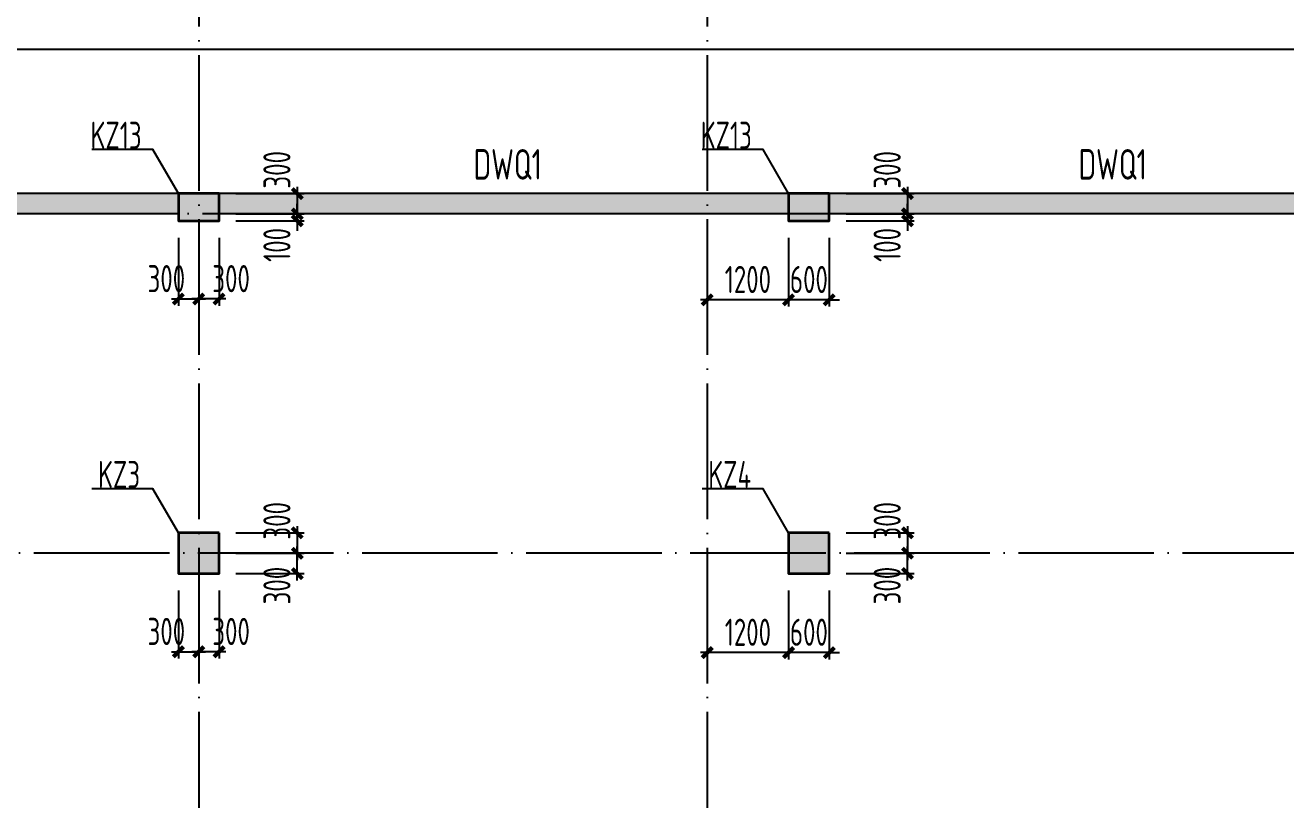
# Model space of a CAD drawing. Extents: x -502255 to 1362592, y -400300 to 332622.
# Drawn here: x 298399 to 316991, y -89764 to -78348 of the extents above; entities that cross this region are included whole.
import ezdxf
from ezdxf.enums import TextEntityAlignment as Align

# ---------------------------------------------------------------- set-up
doc = ezdxf.new("R2010")
doc.units = 0
doc.header["$LTSCALE"] = 1000
doc.header["$MEASUREMENT"] = 0
doc.linetypes.add('DOTE', pattern=[2.42, 2, -0.2, 0.02, -0.2])
for name, color, linetype in [('DIM', 3, 'Continuous'), ('HATCH', 253, 'Continuous'), ('RF-QT', 30, 'Continuous'), ('S-DOTE', 8, 'DOTE'), ('TEXT', 53, 'Continuous'), ('柱编号', 7, 'Continuous')]:
    doc.layers.add(name, color=color, linetype=linetype)
doc.layers.add('不打印', color=59, linetype='Continuous', plot=False)
doc.layers.add('砼柱', color=2, linetype='Continuous', lineweight=35)
doc.styles.get("Standard").update_dxf_attribs({"font": 'tssdeng2.shx', "width": 0.7, "bigfont": '@@hztxt.shx'})
doc.styles.add('TSSD_Dimension', font='tssdeng.shx', dxfattribs={"width": 0.7, "bigfont": 'Tssdchn.shx'})
doc.styles.add('TSSD_Rein', font='tssdeng2.shx', dxfattribs={"width": 0.7, "bigfont": 'hztxt.shx'})
doc.dimstyles.new('TSSD_100_100', dxfattribs={"dimtxt": 300, "dimasz": 100, "dimexe": 100, "dimexo": 250, "dimgap": 100, "dimtad": 1, "dimdec": 0, "dimzin": 0, "dimdsep": 46, "dimtxsty": 'TSSD_Dimension', "dimblk": 'ARCHTICK', "dimblk1": 'ARCHTICK', "dimblk2": 'ARCHTICK', "dimcen": 0, "dimdle": 100, "dimclrt": 7, "dimadec": 0, "dimazin": 0, "dimtfac": 1, "dimtdec": 0, "dimtix": 1, "dimtmove": 2, "dimatfit": 3, "dimfxl": 1, "dimtolj": 1, "dimtzin": 0, "dimarcsym": 0})

# ---------------------------------------------------------------- blocks, each defined once
blk = doc.blocks.new('墙体')
at = {"layer": 'HATCH'}
for points in [[(410386, 294701), (401986, 294701), (401986, 294401), (410386, 294401)], [(419386, 294701), (410986, 294701), (410986, 294401), (419386, 294401)], [(428386, 294701), (419986, 294701), (419986, 294401), (428386, 294401)]]:
    blk.add_hatch(color=256, dxfattribs=at).paths.add_polyline_path(points)
at = {"layer": 'RF-QT'}
for p, q in [((410386, 294701), (401986, 294701)), ((419386, 294701), (410986, 294701)), ((428386, 294701), (419986, 294701)), ((410386, 294401), (401986, 294401)), ((419386, 294401), (410986, 294401)), ((428386, 294401), (419986, 294401))]:
    blk.add_line(p, q, dxfattribs=at)
blk = doc.blocks.new('dsadasd')
at = {"layer": 'S-DOTE', "color": 8, "linetype": 'DOTE'}
for p, q in [((1087554.9, 259031.5), (1087554.9, 84926.2)), ((1095054.9, 259031.5), (1095054.9, 84926.2)), ((1154948.4, 251850.4), (991625.7, 251850.4)), ((1154883.8, 246850.4), (991147.7, 246850.4))]:
    blk.add_line(p, q, dxfattribs=at)
blk = doc.blocks.new('柱子')
at = {"layer": 'HATCH'}
h = blk.add_hatch(color=256, dxfattribs=at)
h.paths.add_polyline_path([(-262416, 41136), (-262862, 41538), (-263263, 41092), (-262817, 40690)])
h.paths.add_polyline_path([(-238920, 61533), (-239120, 61879), (-239639, 61578), (-239439, 61232)])
h.paths.add_polyline_path([(-243433, 68363), (-244033, 68363), (-244033, 67763), (-243433, 67763)])
h.paths.add_polyline_path([(-321933, 49592), (-322533, 49592), (-322533, 48992), (-321933, 48992)])
h.paths.add_polyline_path([(-285933, 73117), (-286533, 73117), (-286533, 72517), (-285933, 72517)])
h.paths.add_polyline_path([(-294933, 73117), (-295533, 73117), (-295533, 72517), (-294933, 72517)])
h.paths.add_polyline_path([(-333208, 67742), (-333808, 67742), (-333808, 67142), (-333208, 67142)])
h.paths.add_polyline_path([(-333208, 58592), (-333808, 58592), (-333808, 57992), (-333208, 57992)])
h.paths.add_polyline_path([(-333408, 49592), (-333808, 49592), (-333808, 48992), (-333408, 48992)])
h.paths.add_polyline_path([(-333408, 40592), (-333808, 40592), (-333808, 39992), (-333408, 39992)])
h.paths.add_polyline_path([(-333408, 31592), (-333808, 31592), (-333808, 30992), (-333408, 30992)])
h.paths.add_polyline_path([(-333408, 22592), (-333808, 22592), (-333808, 21992), (-333408, 21992)])
h.paths.add_polyline_path([(-295895, 4403), (-296341, 4804), (-296742, 4358), (-296296, 3957)])
h.paths.add_polyline_path([(-301646, 9582), (-302092, 9983), (-302494, 9537), (-302048, 9136)])
h.paths.add_polyline_path([(-288421, 5680), (-288718, 5947), (-289119, 5501), (-288822, 5234)])
h.paths.add_polyline_path([(-232033, 80342), (-232033, 79742), (-231633, 79742), (-231633, 80342)])
h.paths.add_polyline_path([(-232033, 89342), (-232033, 88742), (-231633, 88742), (-231633, 89342)])
h.paths.add_polyline_path([(-232033, 98342), (-232033, 97742), (-231633, 97742), (-231633, 98342)])
h.paths.add_polyline_path([(-232033, 107342), (-232033, 106742), (-231633, 106742), (-231633, 107342)])
h.paths.add_polyline_path([(-232033, 125342), (-232033, 124742), (-231633, 124742), (-231633, 125342)])
h.paths.add_polyline_path([(-232033, 138042), (-232033, 137442), (-231633, 137442), (-231633, 138042)])
h.paths.add_polyline_path([(-236533, 143042), (-237133, 143042), (-237133, 142642), (-236533, 142642)])
h.paths.add_polyline_path([(-243433, 143042), (-244033, 143042), (-244033, 142642), (-243433, 142642)])
h.paths.add_polyline_path([(-303933, 143042), (-304533, 143042), (-304533, 142642), (-303933, 142642)])
h.paths.add_polyline_path([(-294933, 143042), (-295533, 143042), (-295533, 142642), (-294933, 142642)])
h.paths.add_polyline_path([(-285933, 143042), (-286533, 143042), (-286533, 142642), (-285933, 142642)])
h.paths.add_polyline_path([(-279433, 143042), (-280033, 143042), (-280033, 142642), (-279433, 142642)])
h.paths.add_polyline_path([(-270433, 143042), (-271033, 143042), (-271033, 142642), (-270433, 142642)])
h.paths.add_polyline_path([(-261433, 143042), (-262033, 143042), (-262033, 142642), (-261433, 142642)])
h.paths.add_polyline_path([(-252433, 143042), (-253033, 143042), (-253033, 142642), (-252433, 142642)])
h.paths.add_polyline_path([(-253633, 59642), (-254233, 59642), (-254233, 59042), (-253633, 59042)])
h.paths.add_polyline_path([(-230470, 77078), (-231131, 76628), (-230793, 76132), (-230132, 76583)])
h.paths.add_polyline_path([(-226246, 70881), (-226907, 70430), (-226569, 69935), (-225908, 70385)])
h.paths.add_polyline_path([(-233270, 66094), (-233931, 65643), (-233593, 65147), (-232932, 65598)])
h.paths.add_polyline_path([(-237239, 71739), (-237577, 72235), (-238072, 71897), (-237734, 71401)])
h.paths.add_polyline_path([(-248854, 50396), (-249227, 50865), (-249697, 50491), (-249323, 50022)])
h.paths.add_polyline_path([(-329383, 112592), (-329983, 112592), (-329983, 111992), (-329383, 111992)])
h.paths.add_polyline_path([(-329383, 121592), (-329983, 121592), (-329983, 120992), (-329383, 120992)])
h.paths.add_polyline_path([(-270333, 50442), (-271133, 50442), (-271133, 49642), (-270333, 49642)])
h.paths.add_polyline_path([(-243433, 59342), (-244033, 59342), (-244033, 58742), (-243433, 58742)])
h.paths.add_polyline_path([(-329383, 67592), (-329983, 67592), (-329983, 66992), (-329383, 66992)])
h.paths.add_polyline_path([(-248833, 59342), (-249433, 59342), (-249433, 58742), (-248833, 58742)])
h.paths.add_polyline_path([(-248833, 68042), (-249433, 68042), (-249433, 67442), (-248833, 67442)])
h.paths.add_polyline_path([(-312883, -4358), (-313583, -4358), (-313583, -5058), (-312883, -5058)])
h.paths.add_polyline_path([(-297883, 14392), (-298583, 14392), (-298583, 13692), (-297883, 13692)])
h.paths.add_polyline_path([(-303883, 7392), (-304583, 7392), (-304583, 6692), (-303883, 6692)])
h.paths.add_polyline_path([(-253933, 68342), (-254533, 68342), (-254533, 67742), (-253933, 67742)])
h.paths.add_polyline_path([(-280122, 21621), (-279720, 22067), (-280166, 22469), (-280568, 22023)])
h.paths.add_polyline_path([(-285672, 15383), (-286192, 15851), (-286661, 15331), (-286140, 14862)])
h.paths.add_polyline_path([(-298188, 1556), (-297787, 2002), (-298233, 2404), (-298634, 1958)])
h.paths.add_polyline_path([(-310233, -11820), (-309831, -11374), (-310277, -10973), (-310679, -11419)])
h.paths.add_polyline_path([(-304259, -4214), (-304727, -4734), (-304207, -5203), (-303738, -4682)])
h.paths.add_polyline_path([(-291694, 8694), (-292214, 9163), (-292683, 8642), (-292163, 8174)])
h.paths.add_polyline_path([(-285883, 23392), (-286583, 23392), (-286583, 22692), (-285883, 22692)])
h.paths.add_polyline_path([(-294808, 23467), (-295658, 23467), (-295658, 22617), (-294808, 22617)])
h.paths.add_polyline_path([(-275773, 26452), (-275371, 26898), (-275817, 27299), (-276218, 26853)])
h.paths.add_polyline_path([(-279433, 32342), (-280033, 32342), (-280033, 31742), (-279433, 31742)])
h.paths.add_polyline_path([(-285883, 32392), (-286583, 32392), (-286583, 31692), (-285883, 31692)])
h.paths.add_polyline_path([(-294883, 32392), (-295583, 32392), (-295583, 31692), (-294883, 31692)])
h.paths.add_polyline_path([(-270433, 41342), (-271033, 41342), (-271033, 40742), (-270433, 40742)])
h.paths.add_polyline_path([(-279433, 41342), (-280033, 41342), (-280033, 40742), (-279433, 40742)])
h.paths.add_polyline_path([(-243433, 71342), (-244033, 71342), (-244033, 70742), (-243433, 70742)])
h.paths.add_polyline_path([(-282758, 59517), (-283708, 59517), (-283708, 58567), (-282758, 58567)])
h.paths.add_polyline_path([(-352783, -4408), (-353383, -4408), (-353383, -5008), (-352783, -5008)])
h.paths.add_polyline_path([(-352783, 58592), (-353383, 58592), (-353383, 57992), (-352783, 57992)])
h.paths.add_polyline_path([(-279308, 129117), (-280158, 129117), (-280158, 128267), (-279308, 128267)])
h.paths.add_polyline_path([(-232683, 129292), (-233783, 129292), (-233783, 128192), (-232683, 128192)])
h.paths.add_polyline_path([(-243183, 129167), (-244283, 129167), (-244283, 128317), (-243183, 128317)])
h.paths.add_polyline_path([(-252308, 129167), (-253158, 129167), (-253158, 128317), (-252308, 128317)])
h.paths.add_polyline_path([(-261308, 129167), (-262158, 129167), (-262158, 128317), (-261308, 128317)])
h.paths.add_polyline_path([(-270308, 129167), (-271158, 129167), (-271158, 128317), (-270308, 128317)])
h.paths.add_polyline_path([(-270258, 77517), (-271208, 77517), (-271208, 76567), (-270258, 76567)])
h.paths.add_polyline_path([(-285933, 59342), (-286533, 59342), (-286533, 58742), (-285933, 58742)])
h.paths.add_polyline_path([(-294758, 59517), (-295708, 59517), (-295708, 58567), (-294758, 58567)])
h.paths.add_polyline_path([(-321758, 59517), (-322708, 59517), (-322708, 58567), (-321758, 58567)])
h.paths.add_polyline_path([(-312758, 59517), (-313708, 59517), (-313708, 58567), (-312758, 58567)])
h.paths.add_polyline_path([(-303758, 59517), (-304708, 59517), (-304708, 58567), (-303758, 58567)])
h.paths.add_polyline_path([(-352658, -13283), (-353508, -13283), (-353508, -14133), (-352658, -14133)])
h.paths.add_polyline_path([(-352658, 4717), (-353508, 4717), (-353508, 3867), (-352658, 3867)])
h.paths.add_polyline_path([(-352658, 13717), (-353508, 13717), (-353508, 12867), (-352658, 12867)])
h.paths.add_polyline_path([(-352658, 22717), (-353508, 22717), (-353508, 21867), (-352658, 21867)])
h.paths.add_polyline_path([(-352658, 31717), (-353508, 31717), (-353508, 30867), (-352658, 30867)])
h.paths.add_polyline_path([(-352658, 40717), (-353508, 40717), (-353508, 39867), (-352658, 39867)])
h.paths.add_polyline_path([(-352658, 49717), (-353508, 49717), (-353508, 48867), (-352658, 48867)])
h.paths.add_polyline_path([(-352608, 67767), (-353558, 67767), (-353558, 66817), (-352608, 66817)])
h.paths.add_polyline_path([(-279258, 68517), (-280208, 68517), (-280208, 67567), (-279258, 67567)])
h.paths.add_polyline_path([(-285758, 68517), (-286708, 68517), (-286708, 67567), (-285758, 67567)])
h.paths.add_polyline_path([(-294758, 68517), (-295708, 68517), (-295708, 67567), (-294758, 67567)])
h.paths.add_polyline_path([(-303758, 71517), (-304708, 71517), (-304708, 70567), (-303758, 70567)])
h.paths.add_polyline_path([(-312758, 71517), (-313708, 71517), (-313708, 70567), (-312758, 70567)])
h.paths.add_polyline_path([(-321758, 71517), (-322708, 71517), (-322708, 70567), (-321758, 70567)])
h.paths.add_polyline_path([(-352658, 76717), (-353508, 76717), (-353508, 75867), (-352658, 75867)])
h.paths.add_polyline_path([(-279308, 80467), (-280158, 80467), (-280158, 79617), (-279308, 79617)])
h.paths.add_polyline_path([(-285758, 80517), (-286708, 80517), (-286708, 79567), (-285758, 79567)])
h.paths.add_polyline_path([(-294758, 80517), (-295708, 80517), (-295708, 79567), (-294758, 79567)])
h.paths.add_polyline_path([(-303758, 80517), (-304708, 80517), (-304708, 79567), (-303758, 79567)])
h.paths.add_polyline_path([(-312758, 80517), (-313708, 80517), (-313708, 79567), (-312758, 79567)])
h.paths.add_polyline_path([(-321758, 80517), (-322708, 80517), (-322708, 79567), (-321758, 79567)])
h.paths.add_polyline_path([(-352658, 85717), (-353508, 85717), (-353508, 84867), (-352658, 84867)])
h.paths.add_polyline_path([(-261308, 86467), (-262158, 86467), (-262158, 85617), (-261308, 85617)])
h.paths.add_polyline_path([(-270308, 86467), (-271158, 86467), (-271158, 85617), (-270308, 85617)])
h.paths.add_polyline_path([(-279308, 89467), (-280158, 89467), (-280158, 88617), (-279308, 88617)])
h.paths.add_polyline_path([(-285808, 89467), (-286658, 89467), (-286658, 88617), (-285808, 88617)])
h.paths.add_polyline_path([(-294808, 89467), (-295658, 89467), (-295658, 88617), (-294808, 88617)])
h.paths.add_polyline_path([(-303808, 89467), (-304658, 89467), (-304658, 88617), (-303808, 88617)])
h.paths.add_polyline_path([(-312758, 89517), (-313708, 89517), (-313708, 88567), (-312758, 88567)])
h.paths.add_polyline_path([(-321758, 89517), (-322708, 89517), (-322708, 88567), (-321758, 88567)])
h.paths.add_polyline_path([(-253583, 92092), (-254483, 92092), (-254483, 91192), (-253583, 91192)])
h.paths.add_polyline_path([(-352658, 94717), (-353508, 94717), (-353508, 93867), (-352658, 93867)])
h.paths.add_polyline_path([(-261308, 98467), (-262158, 98467), (-262158, 97617), (-261308, 97617)])
h.paths.add_polyline_path([(-270308, 98467), (-271158, 98467), (-271158, 97617), (-270308, 97617)])
h.paths.add_polyline_path([(-279308, 98467), (-280158, 98467), (-280158, 97617), (-279308, 97617)])
h.paths.add_polyline_path([(-285808, 98467), (-286658, 98467), (-286658, 97617), (-285808, 97617)])
h.paths.add_polyline_path([(-303808, 98467), (-304658, 98467), (-304658, 97617), (-303808, 97617)])
h.paths.add_polyline_path([(-312758, 98517), (-313708, 98517), (-313708, 97567), (-312758, 97567)])
h.paths.add_polyline_path([(-321758, 98517), (-322708, 98517), (-322708, 97567), (-321758, 97567)])
h.paths.add_polyline_path([(-352658, 103717), (-353508, 103717), (-353508, 102867), (-352658, 102867)])
h.paths.add_polyline_path([(-243183, 107592), (-244283, 107592), (-244283, 106492), (-243183, 106492)])
h.paths.add_polyline_path([(-252308, 107467), (-253158, 107467), (-253158, 106617), (-252308, 106617)])
h.paths.add_polyline_path([(-261308, 107467), (-262158, 107467), (-262158, 106617), (-261308, 106617)])
h.paths.add_polyline_path([(-270308, 107467), (-271158, 107467), (-271158, 106617), (-270308, 106617)])
h.paths.add_polyline_path([(-279308, 107467), (-280158, 107467), (-280158, 106617), (-279308, 106617)])
h.paths.add_polyline_path([(-285808, 107467), (-286658, 107467), (-286658, 106617), (-285808, 106617)])
h.paths.add_polyline_path([(-294808, 107467), (-295658, 107467), (-295658, 106617), (-294808, 106617)])
h.paths.add_polyline_path([(-303808, 107467), (-304658, 107467), (-304658, 106617), (-303808, 106617)])
h.paths.add_polyline_path([(-312808, 107467), (-313658, 107467), (-313658, 106617), (-312808, 106617)])
h.paths.add_polyline_path([(-321683, 107467), (-322783, 107467), (-322783, 106617), (-321683, 106617)])
h.paths.add_polyline_path([(-352658, 112717), (-353508, 112717), (-353508, 111867), (-352658, 111867)])
h.paths.add_polyline_path([(-232683, 116592), (-233783, 116592), (-233783, 115492), (-232683, 115492)])
h.paths.add_polyline_path([(-243208, 116567), (-244258, 116567), (-244258, 115517), (-243208, 115517)])
h.paths.add_polyline_path([(-279308, 116467), (-280158, 116467), (-280158, 115617), (-279308, 115617)])
h.paths.add_polyline_path([(-285808, 116467), (-286658, 116467), (-286658, 115617), (-285808, 115617)])
h.paths.add_polyline_path([(-294808, 116467), (-295658, 116467), (-295658, 115617), (-294808, 115617)])
h.paths.add_polyline_path([(-303808, 116467), (-304658, 116467), (-304658, 115617), (-303808, 115617)])
h.paths.add_polyline_path([(-312808, 116467), (-313658, 116467), (-313658, 115617), (-312808, 115617)])
h.paths.add_polyline_path([(-321758, 116517), (-322708, 116517), (-322708, 115567), (-321758, 115567)])
h.paths.add_polyline_path([(-352658, 121717), (-353508, 121717), (-353508, 120867), (-352658, 120867)])
h.paths.add_polyline_path([(-279308, 125467), (-280158, 125467), (-280158, 124617), (-279308, 124617)])
h.paths.add_polyline_path([(-285808, 125467), (-286658, 125467), (-286658, 124617), (-285808, 124617)])
h.paths.add_polyline_path([(-295658, 125592), (-295658, 124492), (-294808, 124492), (-294808, 125592)])
h.paths.add_polyline_path([(-303808, 125467), (-304658, 125467), (-304658, 124617), (-303808, 124617)])
h.paths.add_polyline_path([(-312808, 125467), (-313658, 125467), (-313658, 124617), (-312808, 124617)])
h.paths.add_polyline_path([(-321783, 125492), (-322683, 125492), (-322683, 124592), (-321783, 124592)])
h.paths.add_polyline_path([(-352558, 130817), (-353608, 130817), (-353608, 129767), (-352558, 129767)])
h.paths.add_polyline_path([(-329383, -13408), (-329983, -13408), (-329983, -14008), (-329383, -14008)])
h.paths.add_polyline_path([(-337183, -13408), (-337783, -13408), (-337783, -14008), (-337183, -14008)])
h.paths.add_polyline_path([(-344983, -13408), (-345583, -13408), (-345583, -14008), (-344983, -14008)])
h.paths.add_polyline_path([(-321933, -13408), (-322533, -13408), (-322533, -14008), (-321933, -14008)])
h.paths.add_polyline_path([(-329383, -4408), (-329983, -4408), (-329983, -5008), (-329383, -5008)])
h.paths.add_polyline_path([(-337183, -4408), (-337783, -4408), (-337783, -5008), (-337183, -5008)])
h.paths.add_polyline_path([(-344983, -4408), (-345583, -4408), (-345583, -5008), (-344983, -5008)])
h.paths.add_polyline_path([(-321883, -4358), (-322583, -4358), (-322583, -5058), (-321883, -5058)])
h.paths.add_polyline_path([(-329383, 4592), (-329983, 4592), (-329983, 3992), (-329383, 3992)])
h.paths.add_polyline_path([(-337183, 4592), (-337783, 4592), (-337783, 3992), (-337183, 3992)])
h.paths.add_polyline_path([(-344983, 4592), (-345583, 4592), (-345583, 3992), (-344983, 3992)])
h.paths.add_polyline_path([(-312883, 5392), (-313583, 5392), (-313583, 4692), (-312883, 4692)])
h.paths.add_polyline_path([(-321933, 5342), (-322533, 5342), (-322533, 4742), (-321933, 4742)])
h.paths.add_polyline_path([(-329383, 14342), (-329983, 14342), (-329983, 13742), (-329383, 13742)])
h.paths.add_polyline_path([(-337183, 13592), (-337783, 13592), (-337783, 12992), (-337183, 12992)])
h.paths.add_polyline_path([(-344983, 13592), (-345583, 13592), (-345583, 12992), (-344983, 12992)])
h.paths.add_polyline_path([(-303933, 14342), (-304533, 14342), (-304533, 13742), (-303933, 13742)])
h.paths.add_polyline_path([(-312933, 14342), (-313533, 14342), (-313533, 13742), (-312933, 13742)])
h.paths.add_polyline_path([(-321933, 14342), (-322533, 14342), (-322533, 13742), (-321933, 13742)])
h.paths.add_polyline_path([(-329383, 22592), (-329983, 22592), (-329983, 21992), (-329383, 21992)])
h.paths.add_polyline_path([(-337183, 22592), (-337783, 22592), (-337783, 21992), (-337183, 21992)])
h.paths.add_polyline_path([(-344983, 22592), (-345583, 22592), (-345583, 21992), (-344983, 21992)])
h.paths.add_polyline_path([(-303883, 23392), (-304583, 23392), (-304583, 22692), (-303883, 22692)])
h.paths.add_polyline_path([(-312883, 23392), (-313583, 23392), (-313583, 22692), (-312883, 22692)])
h.paths.add_polyline_path([(-321883, 23392), (-322583, 23392), (-322583, 22692), (-321883, 22692)])
h.paths.add_polyline_path([(-329383, 31592), (-329983, 31592), (-329983, 30992), (-329383, 30992)])
h.paths.add_polyline_path([(-337183, 31592), (-337783, 31592), (-337783, 30992), (-337183, 30992)])
h.paths.add_polyline_path([(-344983, 31592), (-345583, 31592), (-345583, 30992), (-344983, 30992)])
h.paths.add_polyline_path([(-303883, 32392), (-304583, 32392), (-304583, 31692), (-303883, 31692)])
h.paths.add_polyline_path([(-312883, 32392), (-313583, 32392), (-313583, 31692), (-312883, 31692)])
h.paths.add_polyline_path([(-321883, 32392), (-322583, 32392), (-322583, 31692), (-321883, 31692)])
h.paths.add_polyline_path([(-329383, 40592), (-329983, 40592), (-329983, 39992), (-329383, 39992)])
h.paths.add_polyline_path([(-337183, 40592), (-337783, 40592), (-337783, 39992), (-337183, 39992)])
h.paths.add_polyline_path([(-344983, 40592), (-345583, 40592), (-345583, 39992), (-344983, 39992)])
h.paths.add_polyline_path([(-285933, 41342), (-286533, 41342), (-286533, 40742), (-285933, 40742)])
h.paths.add_polyline_path([(-294933, 41342), (-295533, 41342), (-295533, 40742), (-294933, 40742)])
h.paths.add_polyline_path([(-303933, 41342), (-304533, 41342), (-304533, 40742), (-303933, 40742)])
h.paths.add_polyline_path([(-312933, 41342), (-313533, 41342), (-313533, 40742), (-312933, 40742)])
h.paths.add_polyline_path([(-321933, 41342), (-322533, 41342), (-322533, 40742), (-321933, 40742)])
h.paths.add_polyline_path([(-329383, 49592), (-329983, 49592), (-329983, 48992), (-329383, 48992)])
h.paths.add_polyline_path([(-337183, 49592), (-337783, 49592), (-337783, 48992), (-337183, 48992)])
h.paths.add_polyline_path([(-344983, 49592), (-345583, 49592), (-345583, 48992), (-344983, 48992)])
h.paths.add_polyline_path([(-261333, 50442), (-262133, 50442), (-262133, 49642), (-261333, 49642)])
h.paths.add_polyline_path([(-279333, 50442), (-280133, 50442), (-280133, 49642), (-279333, 49642)])
h.paths.add_polyline_path([(-285933, 50342), (-286533, 50342), (-286533, 49742), (-285933, 49742)])
h.paths.add_polyline_path([(-294883, 50392), (-295583, 50392), (-295583, 49692), (-294883, 49692)])
h.paths.add_polyline_path([(-303883, 50392), (-304583, 50392), (-304583, 49692), (-303883, 49692)])
h.paths.add_polyline_path([(-312883, 50392), (-313583, 50392), (-313583, 49692), (-312883, 49692)])
h.paths.add_polyline_path([(-321883, 50392), (-322583, 50392), (-322583, 49692), (-321883, 49692)])
h.paths.add_polyline_path([(-329383, 58592), (-329983, 58592), (-329983, 57992), (-329383, 57992)])
h.paths.add_polyline_path([(-337183, 58592), (-337783, 58592), (-337783, 57992), (-337183, 57992)])
h.paths.add_polyline_path([(-344983, 58592), (-345583, 58592), (-345583, 57992), (-344983, 57992)])
h.paths.add_polyline_path([(-261333, 59442), (-262133, 59442), (-262133, 58642), (-261333, 58642)])
h.paths.add_polyline_path([(-270233, 59442), (-271133, 59442), (-271133, 58542), (-270233, 58542)])
h.paths.add_polyline_path([(-279333, 59442), (-280133, 59442), (-280133, 58642), (-279333, 58642)])
h.paths.add_polyline_path([(-337183, 67592), (-337783, 67592), (-337783, 66992), (-337183, 66992)])
h.paths.add_polyline_path([(-344983, 67592), (-345583, 67592), (-345583, 66992), (-344983, 66992)])
h.paths.add_polyline_path([(-261333, 68442), (-262133, 68442), (-262133, 67642), (-261333, 67642)])
h.paths.add_polyline_path([(-270333, 68442), (-271133, 68442), (-271133, 67642), (-270333, 67642)])
h.paths.add_polyline_path([(-261433, 71342), (-262033, 71342), (-262033, 70742), (-261433, 70742)])
h.paths.add_polyline_path([(-270433, 71342), (-271033, 71342), (-271033, 70742), (-270433, 70742)])
h.paths.add_polyline_path([(-279433, 71342), (-280033, 71342), (-280033, 70742), (-279433, 70742)])
h.paths.add_polyline_path([(-285933, 71342), (-286533, 71342), (-286533, 70742), (-285933, 70742)])
h.paths.add_polyline_path([(-332683, 80342), (-333283, 80342), (-333283, 79742), (-332683, 79742)])
h.paths.add_polyline_path([(-337183, 76592), (-337783, 76592), (-337783, 75992), (-337183, 75992)])
h.paths.add_polyline_path([(-344983, 76592), (-345583, 76592), (-345583, 75992), (-344983, 75992)])
h.paths.add_polyline_path([(-236533, 80342), (-237133, 80342), (-237133, 79742), (-236533, 79742)])
h.paths.add_polyline_path([(-243333, 80342), (-244033, 80342), (-244033, 79642), (-243333, 79642)])
h.paths.add_polyline_path([(-254233, 80342), (-254933, 80342), (-254933, 79642), (-254233, 79642)])
h.paths.add_polyline_path([(-261433, 80342), (-262033, 80342), (-262033, 79742), (-261433, 79742)])
h.paths.add_polyline_path([(-270433, 80342), (-271033, 80342), (-271033, 79742), (-270433, 79742)])
h.paths.add_polyline_path([(-332683, 89342), (-333283, 89342), (-333283, 88742), (-332683, 88742)])
h.paths.add_polyline_path([(-337183, 85592), (-337783, 85592), (-337783, 84992), (-337183, 84992)])
h.paths.add_polyline_path([(-344983, 85592), (-345583, 85592), (-345583, 84992), (-344983, 84992)])
h.paths.add_polyline_path([(-236533, 89342), (-237133, 89342), (-237133, 88742), (-236533, 88742)])
h.paths.add_polyline_path([(-243383, 89392), (-244083, 89392), (-244083, 88692), (-243383, 88692)])
h.paths.add_polyline_path([(-253883, 89392), (-254583, 89392), (-254583, 88692), (-253883, 88692)])
h.paths.add_polyline_path([(-332683, 98342), (-333283, 98342), (-333283, 97742), (-332683, 97742)])
h.paths.add_polyline_path([(-337183, 94592), (-337783, 94592), (-337783, 93992), (-337183, 93992)])
h.paths.add_polyline_path([(-344983, 94592), (-345583, 94592), (-345583, 93992), (-344983, 93992)])
h.paths.add_polyline_path([(-236533, 98342), (-237133, 98342), (-237133, 97742), (-236533, 97742)])
h.paths.add_polyline_path([(-243383, 98392), (-244083, 98392), (-244083, 97692), (-243383, 97692)])
h.paths.add_polyline_path([(-252183, 98467), (-253283, 98467), (-253283, 97617), (-252183, 97617)])
h.paths.add_polyline_path([(-294933, 98466), (-295533, 98466), (-295533, 97741), (-294933, 97741)])
h.paths.add_polyline_path([(-332683, 107342), (-333283, 107342), (-333283, 106742), (-332683, 106742)])
h.paths.add_polyline_path([(-337183, 103592), (-337783, 103592), (-337783, 102992), (-337183, 102992)])
h.paths.add_polyline_path([(-344983, 103592), (-345583, 103592), (-345583, 102992), (-344983, 102992)])
h.paths.add_polyline_path([(-236533, 107342), (-237133, 107342), (-237133, 106742), (-236533, 106742)])
h.paths.add_polyline_path([(-337183, 112592), (-337783, 112592), (-337783, 111992), (-337183, 111992)])
h.paths.add_polyline_path([(-344983, 112592), (-345583, 112592), (-345583, 111992), (-344983, 111992)])
h.paths.add_polyline_path([(-236533, 116342), (-237133, 116342), (-237133, 115742), (-236533, 115742)])
h.paths.add_polyline_path([(-252308, 116467), (-253158, 116467), (-253158, 115617), (-252308, 115617)])
h.paths.add_polyline_path([(-261308, 116467), (-262158, 116467), (-262158, 115617), (-261308, 115617)])
h.paths.add_polyline_path([(-270308, 116467), (-271158, 116467), (-271158, 115617), (-270308, 115617)])
h.paths.add_polyline_path([(-337183, 121592), (-337783, 121592), (-337783, 120992), (-337183, 120992)])
h.paths.add_polyline_path([(-344983, 121592), (-345583, 121592), (-345583, 120992), (-344983, 120992)])
h.paths.add_polyline_path([(-236533, 125342), (-237133, 125342), (-237133, 124742), (-236533, 124742)])
h.paths.add_polyline_path([(-243433, 125342), (-244033, 125342), (-244033, 124742), (-243433, 124742)])
h.paths.add_polyline_path([(-252433, 125342), (-253033, 125342), (-253033, 124742), (-252433, 124742)])
h.paths.add_polyline_path([(-261433, 125342), (-262033, 125342), (-262033, 124742), (-261433, 124742)])
h.paths.add_polyline_path([(-270433, 125342), (-271033, 125342), (-271033, 124742), (-270433, 124742)])
h.paths.add_polyline_path([(-236533, 129042), (-237133, 129042), (-237133, 128442), (-236533, 128442)])
h.paths.add_polyline_path([(-285933, 129042), (-286533, 129042), (-286533, 128442), (-285933, 128442)])
h.paths.add_polyline_path([(-294933, 129042), (-295533, 129042), (-295533, 128442), (-294933, 128442)])
h.paths.add_polyline_path([(-303933, 129042), (-304533, 129042), (-304533, 128442), (-303933, 128442)])
h.paths.add_polyline_path([(-312933, 129042), (-313533, 129042), (-313533, 128442), (-312933, 128442)])
h.paths.add_polyline_path([(-321933, 129042), (-322533, 129042), (-322533, 128442), (-321933, 128442)])
h.paths.add_polyline_path([(-329383, 130592), (-329983, 130592), (-329983, 129992), (-329383, 129992)])
h.paths.add_polyline_path([(-337183, 130592), (-337783, 130592), (-337783, 129992), (-337183, 129992)])
h.paths.add_polyline_path([(-344983, 130592), (-345583, 130592), (-345583, 129992), (-344983, 129992)])
h.paths.add_polyline_path([(-236533, 138042), (-237133, 138042), (-237133, 137442), (-236533, 137442)])
h.paths.add_polyline_path([(-243433, 138042), (-244033, 138042), (-244033, 137442), (-243433, 137442)])
h.paths.add_polyline_path([(-252433, 138042), (-253033, 138042), (-253033, 137442), (-252433, 137442)])
h.paths.add_polyline_path([(-261433, 138042), (-262033, 138042), (-262033, 137442), (-261433, 137442)])
h.paths.add_polyline_path([(-270433, 138042), (-271033, 138042), (-271033, 137442), (-270433, 137442)])
h.paths.add_polyline_path([(-279433, 138042), (-280033, 138042), (-280033, 137442), (-279433, 137442)])
h.paths.add_polyline_path([(-285933, 138042), (-286533, 138042), (-286533, 137442), (-285933, 137442)])
h.paths.add_polyline_path([(-294933, 138042), (-295533, 138042), (-295533, 137442), (-294933, 137442)])
h.paths.add_polyline_path([(-303933, 138042), (-304533, 138042), (-304533, 137442), (-303933, 137442)])
h.paths.add_polyline_path([(-312933, 138042), (-313533, 138042), (-313533, 137442), (-312933, 137442)])
h.paths.add_polyline_path([(-321933, 138042), (-322533, 138042), (-322533, 137442), (-321933, 137442)])
h.paths.add_polyline_path([(-329383, 138042), (-329983, 138042), (-329983, 137442), (-329383, 137442)])
h.paths.add_polyline_path([(-337183, 138042), (-337783, 138042), (-337783, 137442), (-337183, 137442)])
h.paths.add_polyline_path([(-344983, 138042), (-345583, 138042), (-345583, 137442), (-344983, 137442)])
h.paths.add_polyline_path([(-352783, 138042), (-353383, 138042), (-353383, 137442), (-352783, 137442)])
at = {"layer": '砼柱', "lineweight": 35}
for points in [[(-261433, 143042), (-262033, 143042), (-262033, 142642), (-261433, 142642)], [(-252433, 143042), (-253033, 143042), (-253033, 142642), (-252433, 142642)], [(-261433, 138042), (-262033, 138042), (-262033, 137442), (-261433, 137442)], [(-252433, 138042), (-253033, 138042), (-253033, 137442), (-252433, 137442)]]:
    blk.add_lwpolyline(points, close=True, dxfattribs=at)
blk = doc.blocks.new('_ArchTick')
at = {"color": 0, "linetype": 'ByBlock', "const_width": 0.4}
blk.add_lwpolyline([(-0.5, -0.5), (0.5, 0.5)], dxfattribs=at)
blk = doc.blocks.new('*D51')
at = {"layer": 'Defpoints', "color": 0, "transparency": 16777216}
for p in [(300658, -81230), (300958, -81230), (300958, -82383)]:
    blk.add_point(p, dxfattribs=at)
at = {"layer": 'DIM', "color": 0, "lineweight": -2, "transparency": 16777216}
for p, q in [((300658, -81480), (300658, -82483)), ((300958, -81480), (300958, -82483)), ((300558, -82383), (301058, -82383))]:
    blk.add_line(p, q, dxfattribs=at)
at = {"layer": 'DIM', "color": 0, "lineweight": -2, "transparency": 16777216, "xscale": 150, "yscale": 150, "zscale": 150, "rotation": 180}
blk.add_blockref('_ArchTick', (300658, -82383), dxfattribs=at)
at = {"layer": 'DIM', "color": 0, "lineweight": -2, "transparency": 16777216, "xscale": 150, "yscale": 150, "zscale": 150}
blk.add_blockref('_ArchTick', (300958, -82383), dxfattribs=at)
at = {"layer": 'DIM', "color": 7, "transparency": 16777216, "insert": (300481, -82083), "char_height": 400, "attachment_point": 5}
blk.add_mtext('\\A1;300', dxfattribs=at)
blk = doc.blocks.new('*D52')
at = {"layer": 'Defpoints', "color": 0, "transparency": 16777216}
for p in [(300958, -81230), (301258, -81230), (300958, -82383)]:
    blk.add_point(p, dxfattribs=at)
at = {"layer": 'DIM', "color": 0, "lineweight": -2, "transparency": 16777216}
for p, q in [((300958, -81480), (300958, -82483)), ((301258, -81480), (301258, -82483)), ((301358, -82383), (300858, -82383))]:
    blk.add_line(p, q, dxfattribs=at)
at = {"layer": 'DIM', "color": 0, "lineweight": -2, "transparency": 16777216, "xscale": 150, "yscale": 150, "zscale": 150, "rotation": 180}
blk.add_blockref('_ArchTick', (300958, -82383), dxfattribs=at)
at = {"layer": 'DIM', "color": 0, "lineweight": -2, "transparency": 16777216, "xscale": 150, "yscale": 150, "zscale": 150}
blk.add_blockref('_ArchTick', (301258, -82383), dxfattribs=at)
at = {"layer": 'DIM', "color": 7, "transparency": 16777216, "insert": (301436, -82083), "char_height": 400, "attachment_point": 5}
blk.add_mtext('\\A1;300', dxfattribs=at)
blk = doc.blocks.new('*D53')
at = {"layer": 'Defpoints', "color": 0, "transparency": 16777216}
for p in [(301258, -81130), (301258, -81230), (302412, -81130)]:
    blk.add_point(p, dxfattribs=at)
at = {"layer": 'DIM', "color": 0, "lineweight": -2, "transparency": 16777216}
for p, q in [((302412, -81130), (302412, -80980)), ((301508, -81130), (302512, -81130)), ((301508, -81230), (302512, -81230)), ((302412, -81230), (302412, -81130)), ((302412, -81230), (302412, -81380))]:
    blk.add_line(p, q, dxfattribs=at)
at = {"layer": 'DIM', "color": 0, "lineweight": -2, "transparency": 16777216, "xscale": 150, "yscale": 150, "zscale": 150}
for p, rotation in [((302412, -81130), 270), ((302412, -81230), 90)]:
    blk.add_blockref('_ArchTick', p, dxfattribs=dict(at, rotation=rotation))
at = {"layer": 'DIM', "color": 7, "transparency": 16777216, "insert": (302112, -81586), "char_height": 400, "attachment_point": 5, "rotation": 90}
blk.add_mtext('\\A1;100', dxfattribs=at)
blk = doc.blocks.new('*D54')
at = {"layer": 'Defpoints', "color": 0, "transparency": 16777216}
for p in [(301258, -80830), (301258, -81130), (302412, -81130)]:
    blk.add_point(p, dxfattribs=at)
at = {"layer": 'DIM', "color": 0, "lineweight": -2, "transparency": 16777216}
for p, q in [((301508, -80830), (302512, -80830)), ((302412, -80730), (302412, -81230)), ((301508, -81130), (302512, -81130))]:
    blk.add_line(p, q, dxfattribs=at)
at = {"layer": 'DIM', "color": 0, "lineweight": -2, "transparency": 16777216, "xscale": 150, "yscale": 150, "zscale": 150}
for p, rotation in [((302412, -80830), 90), ((302412, -81130), 270)]:
    blk.add_blockref('_ArchTick', p, dxfattribs=dict(at, rotation=rotation))
at = {"layer": 'DIM', "color": 7, "transparency": 16777216, "insert": (302112, -80479), "char_height": 400, "attachment_point": 5, "rotation": 90}
blk.add_mtext('\\A1;300', dxfattribs=at)
blk = doc.blocks.new('*D55')
at = {"layer": 'Defpoints', "color": 0, "transparency": 16777216}
for p in [(310258, -81130), (310258, -81230), (311412, -81130)]:
    blk.add_point(p, dxfattribs=at)
at = {"layer": 'DIM', "color": 0, "lineweight": -2, "transparency": 16777216}
for p, q in [((311412, -81130), (311412, -80980)), ((310508, -81130), (311512, -81130)), ((310508, -81230), (311512, -81230)), ((311412, -81230), (311412, -81130)), ((311412, -81230), (311412, -81380))]:
    blk.add_line(p, q, dxfattribs=at)
at = {"layer": 'DIM', "color": 0, "lineweight": -2, "transparency": 16777216, "xscale": 150, "yscale": 150, "zscale": 150}
for p, rotation in [((311412, -81130), 270), ((311412, -81230), 90)]:
    blk.add_blockref('_ArchTick', p, dxfattribs=dict(at, rotation=rotation))
at = {"layer": 'DIM', "color": 7, "transparency": 16777216, "insert": (311112, -81586), "char_height": 400, "attachment_point": 5, "rotation": 90}
blk.add_mtext('\\A1;100', dxfattribs=at)
blk = doc.blocks.new('*D56')
at = {"layer": 'Defpoints', "color": 0, "transparency": 16777216}
for p in [(310258, -80830), (310258, -81130), (311412, -81130)]:
    blk.add_point(p, dxfattribs=at)
at = {"layer": 'DIM', "color": 0, "lineweight": -2, "transparency": 16777216}
for p, q in [((310508, -80830), (311512, -80830)), ((311412, -80730), (311412, -81230)), ((310508, -81130), (311512, -81130))]:
    blk.add_line(p, q, dxfattribs=at)
at = {"layer": 'DIM', "color": 0, "lineweight": -2, "transparency": 16777216, "xscale": 150, "yscale": 150, "zscale": 150}
for p, rotation in [((311412, -80830), 90), ((311412, -81130), 270)]:
    blk.add_blockref('_ArchTick', p, dxfattribs=dict(at, rotation=rotation))
at = {"layer": 'DIM', "color": 7, "transparency": 16777216, "insert": (311112, -80479), "char_height": 400, "attachment_point": 5, "rotation": 90}
blk.add_mtext('\\A1;300', dxfattribs=at)
blk = doc.blocks.new('*D57')
at = {"layer": 'Defpoints', "color": 0, "transparency": 16777216}
for p in [(309658, -81230), (310258, -81230), (309658, -82395)]:
    blk.add_point(p, dxfattribs=at)
at = {"layer": 'DIM', "color": 0, "lineweight": -2, "transparency": 16777216}
for p, q in [((309658, -81480), (309658, -82495)), ((310258, -81480), (310258, -82495)), ((309658, -82395), (309508, -82395)), ((310258, -82395), (309658, -82395)), ((310258, -82395), (310408, -82395))]:
    blk.add_line(p, q, dxfattribs=at)
at = {"layer": 'DIM', "color": 0, "lineweight": -2, "transparency": 16777216, "xscale": 150, "yscale": 150, "zscale": 150}
blk.add_blockref('_ArchTick', (309658, -82395), dxfattribs=at)
at = {"layer": 'DIM', "color": 0, "lineweight": -2, "transparency": 16777216, "xscale": 150, "yscale": 150, "zscale": 150, "rotation": 180}
blk.add_blockref('_ArchTick', (310258, -82395), dxfattribs=at)
at = {"layer": 'DIM', "color": 7, "transparency": 16777216, "insert": (309958, -82095), "char_height": 400, "attachment_point": 5}
blk.add_mtext('\\A1;600', dxfattribs=at)
blk = doc.blocks.new('*D58')
at = {"layer": 'Defpoints', "color": 0, "transparency": 16777216}
for p in [(308458, -81233), (309658, -81230), (308458, -82395)]:
    blk.add_point(p, dxfattribs=at)
at = {"layer": 'DIM', "color": 0, "lineweight": -2, "transparency": 16777216}
for p, q in [((308458, -81483), (308458, -82495)), ((309658, -81480), (309658, -82495)), ((309758, -82395), (308358, -82395))]:
    blk.add_line(p, q, dxfattribs=at)
at = {"layer": 'DIM', "color": 0, "lineweight": -2, "transparency": 16777216, "xscale": 150, "yscale": 150, "zscale": 150, "rotation": 180}
blk.add_blockref('_ArchTick', (308458, -82395), dxfattribs=at)
at = {"layer": 'DIM', "color": 0, "lineweight": -2, "transparency": 16777216, "xscale": 150, "yscale": 150, "zscale": 150}
blk.add_blockref('_ArchTick', (309658, -82395), dxfattribs=at)
at = {"layer": 'DIM', "color": 7, "transparency": 16777216, "insert": (309058, -82095), "char_height": 400, "attachment_point": 5}
blk.add_mtext('\\A1;1200', dxfattribs=at)
blk = doc.blocks.new('*D83')
at = {"layer": 'Defpoints', "color": 0, "transparency": 16777216}
for p in [(300658, -86430), (300958, -86430), (300958, -87583)]:
    blk.add_point(p, dxfattribs=at)
at = {"layer": 'DIM', "color": 0, "lineweight": -2, "transparency": 16777216}
for p, q in [((300658, -86680), (300658, -87683)), ((300958, -86680), (300958, -87683)), ((300558, -87583), (301058, -87583))]:
    blk.add_line(p, q, dxfattribs=at)
at = {"layer": 'DIM', "color": 0, "lineweight": -2, "transparency": 16777216, "xscale": 150, "yscale": 150, "zscale": 150, "rotation": 180}
blk.add_blockref('_ArchTick', (300658, -87583), dxfattribs=at)
at = {"layer": 'DIM', "color": 0, "lineweight": -2, "transparency": 16777216, "xscale": 150, "yscale": 150, "zscale": 150}
blk.add_blockref('_ArchTick', (300958, -87583), dxfattribs=at)
at = {"layer": 'DIM', "color": 7, "transparency": 16777216, "insert": (300481, -87283), "char_height": 400, "attachment_point": 5}
blk.add_mtext('\\A1;300', dxfattribs=at)
blk = doc.blocks.new('*D84')
at = {"layer": 'Defpoints', "color": 0, "transparency": 16777216}
for p in [(300958, -86430), (301258, -86430), (300958, -87583)]:
    blk.add_point(p, dxfattribs=at)
at = {"layer": 'DIM', "color": 0, "lineweight": -2, "transparency": 16777216}
for p, q in [((300958, -86680), (300958, -87683)), ((301258, -86680), (301258, -87683)), ((301358, -87583), (300858, -87583))]:
    blk.add_line(p, q, dxfattribs=at)
at = {"layer": 'DIM', "color": 0, "lineweight": -2, "transparency": 16777216, "xscale": 150, "yscale": 150, "zscale": 150, "rotation": 180}
blk.add_blockref('_ArchTick', (300958, -87583), dxfattribs=at)
at = {"layer": 'DIM', "color": 0, "lineweight": -2, "transparency": 16777216, "xscale": 150, "yscale": 150, "zscale": 150}
blk.add_blockref('_ArchTick', (301258, -87583), dxfattribs=at)
at = {"layer": 'DIM', "color": 7, "transparency": 16777216, "insert": (301436, -87283), "char_height": 400, "attachment_point": 5}
blk.add_mtext('\\A1;300', dxfattribs=at)
blk = doc.blocks.new('*D85')
at = {"layer": 'Defpoints', "color": 0, "transparency": 16777216}
for p in [(301258, -86130), (302412, -86130), (301258, -86430)]:
    blk.add_point(p, dxfattribs=at)
at = {"layer": 'DIM', "color": 0, "lineweight": -2, "transparency": 16777216}
for p, q in [((302412, -86530), (302412, -86030)), ((301508, -86130), (302512, -86130)), ((301508, -86430), (302512, -86430))]:
    blk.add_line(p, q, dxfattribs=at)
at = {"layer": 'DIM', "color": 0, "lineweight": -2, "transparency": 16777216, "xscale": 150, "yscale": 150, "zscale": 150}
for p, rotation in [((302412, -86130), 90), ((302412, -86430), 270)]:
    blk.add_blockref('_ArchTick', p, dxfattribs=dict(at, rotation=rotation))
at = {"layer": 'DIM', "color": 7, "transparency": 16777216, "insert": (302112, -86607), "char_height": 400, "attachment_point": 5, "rotation": 90}
blk.add_mtext('\\A1;300', dxfattribs=at)
blk = doc.blocks.new('*D86')
at = {"layer": 'Defpoints', "color": 0, "transparency": 16777216}
for p in [(301258, -85830), (301258, -86130), (302412, -86130)]:
    blk.add_point(p, dxfattribs=at)
at = {"layer": 'DIM', "color": 0, "lineweight": -2, "transparency": 16777216}
for p, q in [((301508, -85830), (302512, -85830)), ((302412, -85730), (302412, -86230)), ((301508, -86130), (302512, -86130))]:
    blk.add_line(p, q, dxfattribs=at)
at = {"layer": 'DIM', "color": 0, "lineweight": -2, "transparency": 16777216, "xscale": 150, "yscale": 150, "zscale": 150}
for p, rotation in [((302412, -85830), 90), ((302412, -86130), 270)]:
    blk.add_blockref('_ArchTick', p, dxfattribs=dict(at, rotation=rotation))
at = {"layer": 'DIM', "color": 7, "transparency": 16777216, "insert": (302112, -85652), "char_height": 400, "attachment_point": 5, "rotation": 90}
blk.add_mtext('\\A1;300', dxfattribs=at)
blk = doc.blocks.new('*D87')
at = {"layer": 'Defpoints', "color": 0, "transparency": 16777216}
for p in [(310258, -86130), (311412, -86130), (310258, -86430)]:
    blk.add_point(p, dxfattribs=at)
at = {"layer": 'DIM', "color": 0, "lineweight": -2, "transparency": 16777216}
for p, q in [((311412, -86530), (311412, -86030)), ((310508, -86130), (311512, -86130)), ((310508, -86430), (311512, -86430))]:
    blk.add_line(p, q, dxfattribs=at)
at = {"layer": 'DIM', "color": 0, "lineweight": -2, "transparency": 16777216, "xscale": 150, "yscale": 150, "zscale": 150}
for p, rotation in [((311412, -86130), 90), ((311412, -86430), 270)]:
    blk.add_blockref('_ArchTick', p, dxfattribs=dict(at, rotation=rotation))
at = {"layer": 'DIM', "color": 7, "transparency": 16777216, "insert": (311112, -86607), "char_height": 400, "attachment_point": 5, "rotation": 90}
blk.add_mtext('\\A1;300', dxfattribs=at)
blk = doc.blocks.new('*D88')
at = {"layer": 'Defpoints', "color": 0, "transparency": 16777216}
for p in [(310258, -85830), (310258, -86130), (311412, -86130)]:
    blk.add_point(p, dxfattribs=at)
at = {"layer": 'DIM', "color": 0, "lineweight": -2, "transparency": 16777216}
for p, q in [((310508, -85830), (311512, -85830)), ((311412, -85730), (311412, -86230)), ((310508, -86130), (311512, -86130))]:
    blk.add_line(p, q, dxfattribs=at)
at = {"layer": 'DIM', "color": 0, "lineweight": -2, "transparency": 16777216, "xscale": 150, "yscale": 150, "zscale": 150}
for p, rotation in [((311412, -85830), 90), ((311412, -86130), 270)]:
    blk.add_blockref('_ArchTick', p, dxfattribs=dict(at, rotation=rotation))
at = {"layer": 'DIM', "color": 7, "transparency": 16777216, "insert": (311112, -85652), "char_height": 400, "attachment_point": 5, "rotation": 90}
blk.add_mtext('\\A1;300', dxfattribs=at)
blk = doc.blocks.new('*D89')
at = {"layer": 'Defpoints', "color": 0, "transparency": 16777216}
for p in [(309658, -86430), (310258, -86430), (309658, -87595)]:
    blk.add_point(p, dxfattribs=at)
at = {"layer": 'DIM', "color": 0, "lineweight": -2, "transparency": 16777216}
for p, q in [((309658, -86680), (309658, -87695)), ((310258, -86680), (310258, -87695)), ((309658, -87595), (309508, -87595)), ((310258, -87595), (309658, -87595)), ((310258, -87595), (310408, -87595))]:
    blk.add_line(p, q, dxfattribs=at)
at = {"layer": 'DIM', "color": 0, "lineweight": -2, "transparency": 16777216, "xscale": 150, "yscale": 150, "zscale": 150}
blk.add_blockref('_ArchTick', (309658, -87595), dxfattribs=at)
at = {"layer": 'DIM', "color": 0, "lineweight": -2, "transparency": 16777216, "xscale": 150, "yscale": 150, "zscale": 150, "rotation": 180}
blk.add_blockref('_ArchTick', (310258, -87595), dxfattribs=at)
at = {"layer": 'DIM', "color": 7, "transparency": 16777216, "insert": (309958, -87295), "char_height": 400, "attachment_point": 5}
blk.add_mtext('\\A1;600', dxfattribs=at)
blk = doc.blocks.new('*D90')
at = {"layer": 'Defpoints', "color": 0, "transparency": 16777216}
for p in [(308458, -86433), (309658, -86430), (308458, -87595)]:
    blk.add_point(p, dxfattribs=at)
at = {"layer": 'DIM', "color": 0, "lineweight": -2, "transparency": 16777216}
for p, q in [((308458, -86683), (308458, -87695)), ((309658, -86680), (309658, -87695)), ((309758, -87595), (308358, -87595))]:
    blk.add_line(p, q, dxfattribs=at)
at = {"layer": 'DIM', "color": 0, "lineweight": -2, "transparency": 16777216, "xscale": 150, "yscale": 150, "zscale": 150, "rotation": 180}
blk.add_blockref('_ArchTick', (308458, -87595), dxfattribs=at)
at = {"layer": 'DIM', "color": 0, "lineweight": -2, "transparency": 16777216, "xscale": 150, "yscale": 150, "zscale": 150}
blk.add_blockref('_ArchTick', (309658, -87595), dxfattribs=at)
at = {"layer": 'DIM', "color": 7, "transparency": 16777216, "insert": (309058, -87295), "char_height": 400, "attachment_point": 5}
blk.add_mtext('\\A1;1200', dxfattribs=at)

msp = doc.modelspace()

# ---------------------------------------------------------------- linework, layer by layer
at = {"layer": '不打印', "color": 4}
msp.add_lwpolyline([(240856.1, -145738.4), (363573.7, -145738.4), (363573.7, -78704.3), (240856.1, -78704.3)], close=True, dxfattribs=at)
at = {"layer": '柱编号'}
for points in [[(300658.2, -80829.6), (300283.2, -80180), (299382.8, -80180)], [(309658.2, -80829.6), (309283.2, -80180), (308382.8, -80180)], [(300658.2, -85829.6), (300283.2, -85180), (299382.8, -85180)], [(309658.2, -85829.6), (309283.2, -85180), (308382.8, -85180)]]:
    msp.add_lwpolyline(points, dxfattribs=at)

# ---------------------------------------------------------------- block references
msp.add_blockref('墙体', (-109727.4, -375530.3))
at = {"layer": 'S-DOTE'}
msp.add_blockref('dsadasd', (-786596.8, -332979.9), dxfattribs=at)
at = {"layer": '砼柱'}
msp.add_blockref('柱子', (562690.9, -223871.4), dxfattribs=at)

# ---------------------------------------------------------------- texts
at = {"layer": 'TEXT', "style": 'TSSD_Rein', "width": 0.7}
for p in [(305011.9, -80758.3), (313934.9, -80758.3)]:
    msp.add_text('DWQ1', height=450, dxfattribs=at).set_placement(p, align=Align.BOTTOM_LEFT)
at = {"layer": '柱编号', "width": 0.7}
for s, p in [('KZ13', (299362.4, -80170)), ('KZ13', (308362.4, -80170)), ('KZ3', (299473.2, -85170)), ('KZ4', (308473.2, -85170))]:
    msp.add_text(s, height=400, dxfattribs=at).set_placement(p)

# ---------------------------------------------------------------- dimensions: what is measured, and where the dimension line sits
at = {"layer": 'DIM'}
for base, p1, p2, angle, picture, middle in [((302411.7, -81129.6), (301258.2, -80829.6), (301258.2, -81129.6), 270, '*D54', (302111.7, -80478.7)), ((311411.7, -81129.6), (310258.2, -80829.6), (310258.2, -81129.6), 270, '*D56', (311111.7, -80478.7)), ((302411.7, -81129.6), (301258.2, -81229.6), (301258.2, -81129.6), 90, '*D53', (302111.7, -81585.6)), ((311411.7, -81129.6), (310258.2, -81229.6), (310258.2, -81129.6), 90, '*D55', (311111.7, -81585.6)), ((300958.2, -82383.1), (301258.2, -81229.6), (300958.2, -81229.6), 180, '*D52', (301435.7, -82083.1)), ((302411.7, -86129.6), (301258.2, -85829.6), (301258.2, -86129.6), 270, '*D86', (302111.7, -85652)), ((311411.7, -86129.6), (310258.2, -85829.6), (310258.2, -86129.6), 270, '*D88', (311111.7, -85652)), ((302411.7, -86129.6), (301258.2, -86429.6), (301258.2, -86129.6), 90, '*D85', (302111.7, -86607.1)), ((311411.7, -86129.6), (310258.2, -86429.6), (310258.2, -86129.6), 90, '*D87', (311111.7, -86607.1)), ((300958.2, -87583.1), (301258.2, -86429.6), (300958.2, -86429.6), 180, '*D84', (301435.7, -87283.1))]:
    dim = msp.add_linear_dim(base=base, p1=p1, p2=p2, angle=angle, dimstyle='TSSD_100_100', override={"dimtxt": 400, "dimasz": 150, "dimtxsty": 'Standard'}, dxfattribs=at)
    dim.commit()
    dim.dimension.update_dxf_attribs({"geometry": picture, "text_midpoint": middle, "dimtype": 160})
for base, p1, p2, picture, middle in [((300958.2, -82383.1), (300658.2, -81229.6), (300958.2, -81229.6), '*D51', (300480.6, -82083.1)), ((300958.2, -87583.1), (300658.2, -86429.6), (300958.2, -86429.6), '*D83', (300480.6, -87283.1))]:
    dim = msp.add_linear_dim(base=base, p1=p1, p2=p2, dimstyle='TSSD_100_100', override={"dimtxt": 400, "dimasz": 150, "dimtxsty": 'Standard'}, dxfattribs=at)
    dim.commit()
    dim.dimension.update_dxf_attribs({"geometry": picture, "text_midpoint": middle, "dimtype": 160})
for base, p1, p2, picture, middle in [((308458.2, -82394.8), (309658.2, -81229.6), (308458.2, -81232.8), '*D58', (309058.2, -82094.8)), ((309658.2, -82394.8), (310258.2, -81229.6), (309658.2, -81229.6), '*D57', (309958.2, -82094.8)), ((308458.2, -87594.8), (309658.2, -86429.6), (308458.2, -86432.8), '*D90', (309058.2, -87294.8)), ((309658.2, -87594.8), (310258.2, -86429.6), (309658.2, -86429.6), '*D89', (309958.2, -87294.8))]:
    dim = msp.add_linear_dim(base=base, p1=p1, p2=p2, dimstyle='TSSD_100_100', override={"dimtxt": 400, "dimasz": 150, "dimtxsty": 'Standard'}, dxfattribs=at)
    dim.commit()
    dim.dimension.update_dxf_attribs({"geometry": picture, "text_midpoint": middle})

doc.saveas('drawing.dxf')
